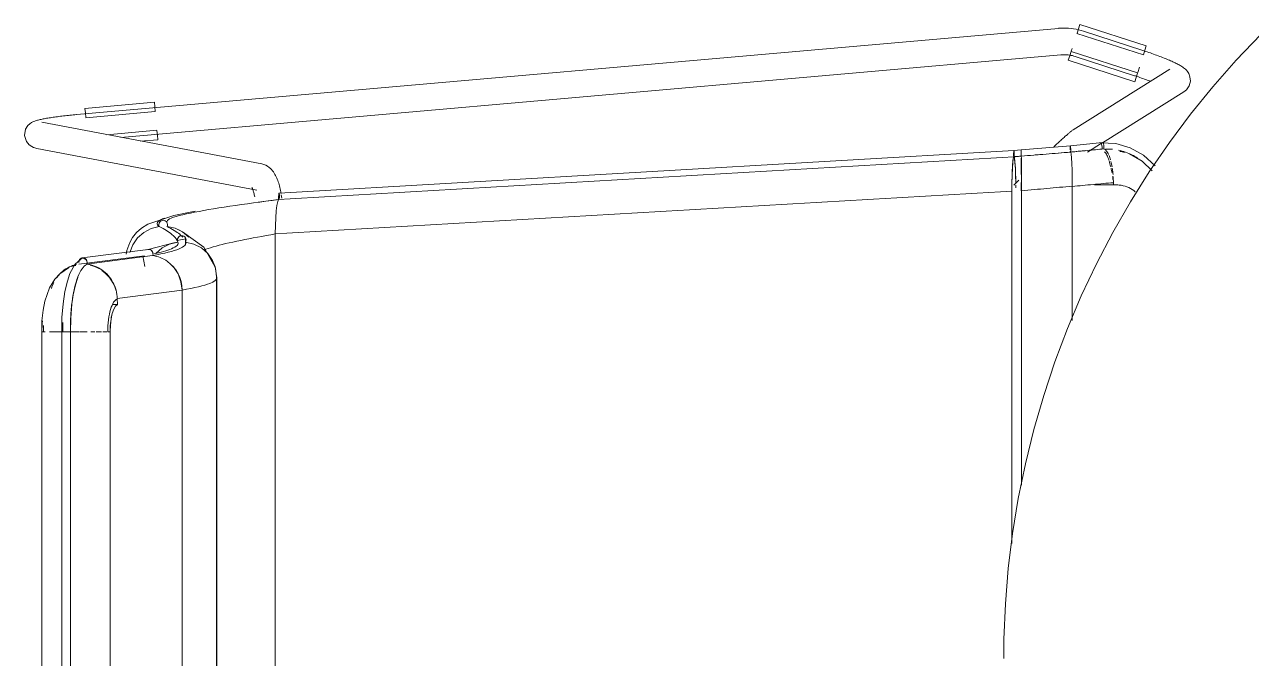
# Model space of a CAD drawing. Header units: millimetres. Extents: x 79795 to 317870, y -36033 to 97293.
# Drawn here: x 207955 to 208509, y 12306 to 12592 of the extents above; entities that cross this region are included whole.
import ezdxf

# ---------------------------------------------------------------- set-up
doc = ezdxf.new("R2010")
doc.units = ezdxf.units.MM
doc.header["$MEASUREMENT"] = 0
doc.layers.add('I-FURN', color=8, linetype='CONTINUOUS', lineweight=9)

msp = doc.modelspace()

# ---------------------------------------------------------------- linework, layer by layer
at = {"layer": 'I-FURN'}
for p, q in [((208431.1, 12589.89), (208431.73, 12591.84)), ((208431.73, 12591.84), (208461.74, 12582.15)), ((208422.05, 12590.12), (207978.73, 12551.18)), ((208422.1, 12590.13), (208422.05, 12590.13)), ((208423.24, 12590.21), (208422.1, 12590.13)), ((208424.38, 12590.23), (208423.24, 12590.21)), ((208425.52, 12590.22), (208424.38, 12590.23)), ((208426.67, 12590.16), (208425.52, 12590.22)), ((208427.8, 12590.05), (208426.67, 12590.16)), ((208428.93, 12589.9), (208427.8, 12590.05)), ((208430.06, 12589.7), (208428.93, 12589.9)), ((208431.17, 12589.46), (208430.06, 12589.7)), ((208430.43, 12587.8), (208460.44, 12578.11)), ((208430.47, 12587.91), (208431.1, 12589.89)), ((208432.28, 12589.17), (208431.17, 12589.46)), ((208433.37, 12588.84), (208432.28, 12589.17)), ((208460.18, 12580.13), (208433.37, 12588.84)), ((208513.42, 12587.34), (208502.38, 12575.76)), ((208427.86, 12579.82), (208428.23, 12580.99)), ((208460.64, 12579.98), (208460.18, 12580.13)), ((208461.11, 12580.2), (208460.47, 12578.23)), ((208461.74, 12582.15), (208461.11, 12580.2)), ((207998.6, 12540.88), (208423.1, 12578.17)), ((208423.1, 12578.17), (208423.76, 12578.22)), ((208423.76, 12578.22), (208424.42, 12578.23)), ((208424.42, 12578.23), (208425.09, 12578.23)), ((208425.09, 12578.23), (208425.75, 12578.19)), ((208425.75, 12578.19), (208426.41, 12578.13)), ((208426.41, 12578.13), (208427.06, 12578.04)), ((208426.52, 12575.68), (208427.15, 12577.64)), ((208426.52, 12575.68), (208456.52, 12565.99)), ((208427.06, 12578.04), (208427.71, 12577.93)), ((208427.15, 12577.64), (208427.79, 12579.61)), ((208427.71, 12577.93), (208428.36, 12577.79)), ((208457.83, 12570.04), (208427.82, 12579.73)), ((208428.36, 12577.79), (208429, 12577.62)), ((208429, 12577.62), (208429.64, 12577.43)), ((208429.64, 12577.43), (208429.67, 12577.42)), ((208429.67, 12577.42), (208456.48, 12568.71)), ((208461.38, 12579.73), (208460.64, 12579.98)), ((208462.12, 12579.49), (208461.38, 12579.73)), ((208462.85, 12579.24), (208462.12, 12579.49)), ((208463.58, 12578.99), (208462.85, 12579.24)), ((208464.3, 12578.73), (208463.58, 12578.99)), ((208465.02, 12578.48), (208464.3, 12578.73)), ((208465.72, 12578.23), (208465.02, 12578.48)), ((208466.42, 12577.97), (208465.72, 12578.23)), ((208467.11, 12577.72), (208466.42, 12577.97)), ((208467.79, 12577.46), (208467.11, 12577.72)), ((208468.45, 12577.21), (208467.79, 12577.46)), ((208469.11, 12576.95), (208468.45, 12577.21)), ((208469.75, 12576.7), (208469.11, 12576.95)), ((208470.37, 12576.45), (208469.75, 12576.7)), ((208470.98, 12576.2), (208470.37, 12576.45)), ((208471.58, 12575.96), (208470.98, 12576.2)), ((208472.16, 12575.71), (208471.58, 12575.96)), ((208472.72, 12575.47), (208472.16, 12575.71)), ((208473.26, 12575.23), (208472.72, 12575.47)), ((208473.79, 12574.99), (208473.26, 12575.23)), ((208474.3, 12574.76), (208473.79, 12574.99)), ((208474.79, 12574.52), (208474.3, 12574.76)), ((208475.27, 12574.29), (208474.79, 12574.52)), ((208502.38, 12575.76), (208491.81, 12563.75)), ((208472.34, 12571.64), (208428.75, 12544.33)), ((208457.79, 12569.92), (208457.15, 12567.95)), ((208457.86, 12570.13), (208458.66, 12572.61)), ((208475.72, 12574.06), (208475.27, 12574.29)), ((208476.16, 12573.83), (208475.72, 12574.06)), ((208476.59, 12573.6), (208476.16, 12573.83)), ((208477, 12573.37), (208476.59, 12573.6)), ((208477.4, 12573.14), (208477, 12573.37)), ((208477.79, 12572.9), (208477.4, 12573.14)), ((208478.18, 12572.64), (208477.79, 12572.9)), ((208478.57, 12572.36), (208478.18, 12572.64)), ((208478.97, 12572.05), (208478.57, 12572.36)), ((208479.4, 12571.68), (208478.97, 12572.05)), ((208479.86, 12571.22), (208479.4, 12571.68)), ((208480.38, 12570.59), (208479.86, 12571.22)), ((208480.95, 12569.68), (208480.38, 12570.59)), ((208481.47, 12568.29), (208480.95, 12569.68)), ((208456.81, 12568.61), (208456.48, 12568.71)), ((208457.15, 12567.95), (208456.52, 12565.99)), ((208457.5, 12568.38), (208456.81, 12568.61)), ((208458.19, 12568.15), (208457.5, 12568.38)), ((208458.87, 12567.92), (208458.19, 12568.15)), ((208459.55, 12567.68), (208458.87, 12567.92)), ((208460.22, 12567.45), (208459.55, 12567.68)), ((208460.89, 12567.21), (208460.22, 12567.45)), ((208461.55, 12566.98), (208460.89, 12567.21)), ((208462.19, 12566.74), (208461.55, 12566.98)), ((208462.83, 12566.51), (208462.19, 12566.74)), ((208463.45, 12566.27), (208462.83, 12566.51)), ((208479.83, 12562.36), (208481.06, 12564.09)), ((208481.06, 12564.09), (208481.64, 12566.32)), ((208481.64, 12566.32), (208481.47, 12568.29)), ((208491.81, 12563.75), (208481.73, 12551.32)), ((208441.94, 12538.43), (208478.71, 12561.47)), ((208479.83, 12562.36), (208478.71, 12561.47)), ((207982.34, 12553.99), (208013.75, 12556.75)), ((207982.52, 12551.95), (207982.34, 12553.99)), ((207982.71, 12549.76), (208014.12, 12552.52)), ((208013.75, 12556.75), (208013.93, 12554.71)), ((208013.93, 12554.71), (208014.11, 12552.64)), ((207956.58, 12546.21), (207957.49, 12547.06)), ((207957.49, 12547.06), (207958.19, 12547.54)), ((207958.19, 12547.54), (207958.75, 12547.85)), ((207958.75, 12547.85), (207959.22, 12548.06)), ((207959.22, 12548.06), (207959.65, 12548.23)), ((207959.65, 12548.23), (207960.06, 12548.37)), ((207960.06, 12548.37), (207960.45, 12548.5)), ((207960.45, 12548.5), (207960.85, 12548.61)), ((207960.85, 12548.61), (207961.25, 12548.72)), ((207961.25, 12548.72), (207961.66, 12548.82)), ((207961.66, 12548.82), (207962.09, 12548.92)), ((207962.09, 12548.92), (207962.53, 12549.02)), ((207962.53, 12549.02), (207962.99, 12549.12)), ((208062.17, 12528.88), (207962.88, 12547.7)), ((207962.99, 12549.12), (207963.47, 12549.21)), ((207963.47, 12549.21), (207963.97, 12549.31)), ((207963.97, 12549.31), (207964.48, 12549.4)), ((207964.48, 12549.4), (207965.01, 12549.5)), ((207965.01, 12549.5), (207965.57, 12549.59)), ((207965.57, 12549.59), (207966.13, 12549.68)), ((207966.13, 12549.68), (207966.72, 12549.77)), ((207966.72, 12549.77), (207967.32, 12549.87)), ((207967.32, 12549.87), (207967.94, 12549.96)), ((207967.94, 12549.96), (207968.58, 12550.05)), ((207968.58, 12550.05), (207969.23, 12550.13)), ((207969.23, 12550.13), (207969.89, 12550.22)), ((207969.89, 12550.22), (207970.56, 12550.31)), ((207970.56, 12550.31), (207971.25, 12550.4)), ((207971.25, 12550.4), (207971.95, 12550.48)), ((207971.95, 12550.48), (207972.66, 12550.56)), ((207972.66, 12550.56), (207973.38, 12550.64)), ((207973.38, 12550.64), (207974.1, 12550.72)), ((207974.1, 12550.72), (207974.84, 12550.8)), ((207974.84, 12550.8), (207975.58, 12550.88)), ((207975.58, 12550.88), (207976.32, 12550.95)), ((207976.32, 12550.95), (207977.07, 12551.02)), ((207977.07, 12551.02), (207977.82, 12551.09)), ((207977.82, 12551.09), (207978.57, 12551.16)), ((207978.57, 12551.16), (207978.73, 12551.18)), ((207982.7, 12549.88), (207982.52, 12551.95)), ((208481.73, 12551.32), (208472.16, 12538.51)), ((207955.05, 12541.79), (207955.54, 12544.55)), ((207955.89, 12539.04), (207955.05, 12541.79)), ((207955.54, 12544.55), (207956.58, 12546.21)), ((208014.86, 12544.07), (207992.26, 12542.09)), ((208014.87, 12543.95), (208015.05, 12541.88)), ((208015.05, 12541.88), (208015.23, 12539.84)), ((208424.97, 12541.21), (208424.62, 12540.89)), ((208425.3, 12541.51), (208424.97, 12541.21)), ((208425.63, 12541.8), (208425.3, 12541.51)), ((208425.93, 12542.07), (208425.63, 12541.8)), ((208426.23, 12542.33), (208425.93, 12542.07)), ((208426.51, 12542.57), (208426.23, 12542.33)), ((208426.77, 12542.8), (208426.51, 12542.57)), ((208427.03, 12543.01), (208426.77, 12542.8)), ((208427.27, 12543.22), (208427.03, 12543.01)), ((208427.5, 12543.41), (208427.27, 12543.22)), ((208427.72, 12543.59), (208427.5, 12543.41)), ((208427.94, 12543.76), (208427.72, 12543.59)), ((208428.17, 12543.93), (208427.94, 12543.76)), ((208428.43, 12544.12), (208428.17, 12543.93)), ((208428.75, 12544.33), (208428.43, 12544.12)), ((207955.89, 12539.04), (207957.21, 12537.47)), ((207957.21, 12537.47), (207958.29, 12536.72)), ((207958.29, 12536.72), (207959.09, 12536.34)), ((207959.09, 12536.34), (207959.71, 12536.13)), ((207959.71, 12536.13), (207960.23, 12535.99)), ((207960.23, 12535.99), (207960.65, 12535.91)), ((207960.65, 12535.91), (208059.94, 12517.09)), ((208007.34, 12539.15), (208015.23, 12539.84)), ((208427.49, 12537.08), (208405.29, 12535.25)), ((208420.45, 12537.05), (208419.98, 12536.61)), ((208420.91, 12537.48), (208420.45, 12537.05)), ((208421.36, 12537.91), (208420.91, 12537.48)), ((208421.81, 12538.32), (208421.36, 12537.91)), ((208422.24, 12538.72), (208421.81, 12538.32)), ((208422.67, 12539.12), (208422.24, 12538.72)), ((208423.08, 12539.5), (208422.67, 12539.12)), ((208423.48, 12539.86), (208423.08, 12539.5)), ((208423.87, 12540.22), (208423.48, 12539.86)), ((208424.25, 12540.56), (208423.87, 12540.22)), ((208424.62, 12540.89), (208424.25, 12540.56)), ((208427.39, 12535.7), (208427.38, 12535.21)), ((208427.38, 12535.21), (208427.39, 12535.7)), ((208427.4, 12536.16), (208427.39, 12535.7)), ((208427.39, 12535.7), (208427.4, 12536.15)), ((208427.42, 12536.54), (208427.4, 12536.16)), ((208427.4, 12536.15), (208427.42, 12536.53)), ((208427.44, 12536.83), (208427.42, 12536.54)), ((208427.42, 12536.53), (208427.44, 12536.83)), ((208427.46, 12537.02), (208427.44, 12536.83)), ((208427.44, 12536.83), (208427.46, 12537.01)), ((208427.49, 12537.08), (208427.46, 12537.02)), ((208427.46, 12537.01), (208427.49, 12537.08)), ((208441.98, 12538.5), (208427.49, 12537.08)), ((208427.51, 12537.01), (208427.49, 12537.08)), ((208427.49, 12537.08), (208427.51, 12537.01)), ((208427.54, 12536.82), (208427.51, 12537.01)), ((208427.56, 12536.53), (208427.54, 12536.82)), ((208427.54, 12536.82), (208427.56, 12536.52)), ((208427.57, 12536.14), (208427.56, 12536.53)), ((208427.56, 12536.52), (208427.57, 12536.14)), ((208427.59, 12535.69), (208427.57, 12536.14)), ((208427.57, 12536.14), (208427.59, 12535.69)), ((208427.59, 12535.2), (208427.59, 12535.69)), ((208427.59, 12535.69), (208427.59, 12535.2)), ((208435.12, 12534.16), (208441.57, 12538.2)), ((208441.08, 12538.38), (208447.99, 12538.1)), ((208447.99, 12538.1), (208454.51, 12536.22)), ((208454.51, 12536.22), (208460.52, 12532.83)), ((208472.16, 12538.51), (208463.1, 12525.32)), ((208401.93, 12534.98), (208070.02, 12515.69)), ((208401.62, 12531.26), (208401.42, 12529.51)), ((208401.83, 12532.14), (208401.62, 12531.26)), ((208401.83, 12534.05), (208401.82, 12533.6)), ((208401.82, 12533.6), (208401.82, 12533.11)), ((208401.82, 12533.11), (208401.82, 12532.61)), ((208401.82, 12532.61), (208401.83, 12532.14)), ((208401.85, 12534.43), (208401.83, 12534.05)), ((208401.87, 12534.73), (208401.85, 12534.43)), ((208401.9, 12534.91), (208401.87, 12534.73)), ((208401.93, 12534.98), (208401.9, 12534.91)), ((208401.93, 12534.98), (208405.29, 12535.25)), ((208401.95, 12534.91), (208401.93, 12534.98)), ((208401.98, 12534.72), (208401.95, 12534.91)), ((208402, 12534.43), (208401.98, 12534.72)), ((208402.02, 12534.04), (208402, 12534.43)), ((208402.03, 12533.59), (208402.02, 12534.04)), ((208402.04, 12533.1), (208402.03, 12533.59)), ((208402.03, 12532.14), (208402.04, 12532.61)), ((208402.24, 12531.24), (208402.03, 12532.14)), ((208402.04, 12532.61), (208402.04, 12533.1)), ((208402.43, 12529.48), (208402.24, 12531.24)), ((208405.25, 12529.76), (208405.26, 12531.51)), ((208405.26, 12531.51), (208405.25, 12529.76)), ((208405.28, 12535.18), (208405.29, 12535.25)), ((208405.29, 12535.25), (208405.28, 12535.19)), ((208405.28, 12534.32), (208405.28, 12534.7)), ((208405.28, 12534.7), (208405.28, 12534.32)), ((208405.28, 12533.86), (208405.28, 12534.32)), ((208405.28, 12534.32), (208405.28, 12533.87)), ((208405.28, 12533.87), (208405.28, 12533.38)), ((208405.28, 12533.37), (208405.28, 12533.86)), ((208405.28, 12533.38), (208405.28, 12532.88)), ((208405.28, 12532.88), (208405.28, 12533.37)), ((208405.28, 12532.41), (208405.28, 12532.88)), ((208405.28, 12532.88), (208405.28, 12532.41)), ((208405.29, 12535.25), (208405.29, 12535.18)), ((208405.29, 12535.19), (208405.29, 12535.25)), ((208405.29, 12535), (208405.29, 12534.7)), ((208405.29, 12534.71), (208405.29, 12535)), ((208405.29, 12534.33), (208405.29, 12534.71)), ((208405.29, 12534.7), (208405.29, 12534.32)), ((208405.29, 12533.87), (208405.29, 12534.33)), ((208405.29, 12534.32), (208405.29, 12533.87)), ((208405.29, 12533.87), (208405.29, 12533.38)), ((208405.29, 12533.38), (208405.29, 12533.87)), ((208405.29, 12533.38), (208405.29, 12532.88)), ((208405.29, 12532.89), (208405.29, 12533.38)), ((208405.29, 12532.42), (208405.29, 12532.89)), ((208405.29, 12532.88), (208405.29, 12532.41)), ((208405.31, 12531.53), (208405.29, 12532.42)), ((208405.29, 12532.41), (208405.31, 12531.53)), ((208405.31, 12531.53), (208405.32, 12529.78)), ((208405.32, 12529.78), (208405.31, 12531.53)), ((208427.39, 12534.72), (208427.39, 12534.24)), ((208427.39, 12534.24), (208427.39, 12534.71)), ((208427.58, 12534.23), (208427.59, 12534.7)), ((208427.59, 12534.7), (208427.58, 12534.23)), ((208427.77, 12533.34), (208427.58, 12534.23)), ((208427.58, 12534.23), (208427.77, 12533.34)), ((208427.59, 12534.7), (208427.59, 12535.2)), ((208427.59, 12535.2), (208427.59, 12534.7)), ((208427.95, 12531.6), (208427.77, 12533.34)), ((208427.77, 12533.34), (208427.95, 12531.62)), ((208427.95, 12531.61), (208428.1, 12529.17)), ((208428.1, 12529.13), (208427.95, 12531.6)), ((208454.11, 12533.51), (208459.94, 12530.15)), ((208459.94, 12530.15), (208464.45, 12525.84)), ((208460.52, 12532.83), (208465.67, 12528.09)), ((208062.17, 12528.88), (208063.16, 12528.62)), ((208063.16, 12528.62), (208064.05, 12528.26)), ((208064.05, 12528.26), (208064.84, 12527.82)), ((208064.84, 12527.82), (208065.53, 12527.34)), ((208065.53, 12527.34), (208066.13, 12526.83)), ((208066.13, 12526.83), (208066.65, 12526.31)), ((208066.65, 12526.31), (208067.1, 12525.78)), ((208067.1, 12525.78), (208067.5, 12525.25)), ((208067.5, 12525.25), (208067.86, 12524.71)), ((208067.86, 12524.71), (208068.18, 12524.17)), ((208401.26, 12527), (208401.14, 12523.87)), ((208401.42, 12529.51), (208401.26, 12527)), ((208402.59, 12526.99), (208402.43, 12529.48)), ((208402.71, 12523.87), (208402.59, 12526.99)), ((208405.23, 12524.14), (208405.24, 12527.26)), ((208405.24, 12527.26), (208405.23, 12524.14)), ((208405.24, 12527.26), (208405.25, 12529.76)), ((208405.25, 12529.76), (208405.24, 12527.26)), ((208405.32, 12529.78), (208405.33, 12527.28)), ((208405.33, 12527.28), (208405.32, 12529.78)), ((208405.34, 12524.15), (208405.33, 12527.28)), ((208405.33, 12527.27), (208405.34, 12524.15)), ((208428.22, 12526.03), (208428.1, 12529.13)), ((208428.1, 12529.13), (208428.21, 12526.09)), ((208428.29, 12522.59), (208428.22, 12526.03)), ((208428.22, 12526.03), (208428.29, 12522.59)), ((208463.1, 12525.32), (208454.58, 12511.77)), ((208068.18, 12524.17), (208068.47, 12523.64)), ((208068.47, 12523.64), (208068.75, 12523.08)), ((208068.75, 12523.08), (208069, 12522.52)), ((208069, 12522.52), (208069.23, 12521.95)), ((208069.23, 12521.95), (208069.45, 12521.37)), ((208069.45, 12521.37), (208069.66, 12520.78)), ((208069.66, 12520.78), (208069.85, 12520.17)), ((208069.85, 12520.17), (208070.04, 12519.56)), ((208070.04, 12519.56), (208070.21, 12518.93)), ((208401.06, 12520.31), (208401.03, 12516.53)), ((208401.14, 12523.87), (208401.06, 12520.31)), ((208404.2, 12521.49), (208401.91, 12519.28)), ((208402.79, 12520.32), (208402.71, 12523.87)), ((208402.82, 12518.06), (208402.81, 12519.3)), ((208405.22, 12516.8), (208405.22, 12520.58)), ((208405.22, 12520.58), (208405.22, 12516.8)), ((208405.35, 12520.58), (208405.34, 12524.15)), ((208405.34, 12524.14), (208405.35, 12520.58)), ((208405.35, 12520.58), (208405.35, 12516.79)), ((208405.35, 12516.79), (208405.35, 12520.58)), ((208428.29, 12522.5), (208428.32, 12518.85)), ((208428.32, 12518.73), (208428.29, 12522.49)), ((208448.11, 12519.44), (208438.36, 12519.44)), ((208446.87, 12520.43), (208446.87, 12519.38)), ((208057.71, 12518.31), (208057.72, 12518.29)), ((208057.72, 12518.29), (208057.77, 12518.21)), ((208057.77, 12518.21), (208057.81, 12518.13)), ((208057.81, 12518.13), (208057.89, 12517.97)), ((208057.89, 12517.97), (208057.97, 12517.78)), ((208057.97, 12517.78), (208058.07, 12517.55)), ((208058.07, 12517.55), (208058.17, 12517.28)), ((208058.17, 12517.28), (208058.28, 12516.98)), ((208058.28, 12516.98), (208058.39, 12516.64)), ((208058.39, 12516.64), (208058.49, 12516.27)), ((208058.49, 12516.27), (208058.6, 12515.88)), ((208058.6, 12515.88), (208058.71, 12515.46)), ((208058.71, 12515.46), (208058.81, 12515.01)), ((208058.81, 12515.01), (208058.91, 12514.54)), ((208058.91, 12514.54), (208059.01, 12514.05)), ((208069.81, 12514.29), (208069.84, 12514.74)), ((208069.81, 12513.79), (208069.81, 12514.29)), ((208069.82, 12514.28), (208069.81, 12513.79)), ((208069.81, 12513.79), (208069.81, 12513.29)), ((208069.81, 12513.3), (208069.81, 12513.79)), ((208069.84, 12514.74), (208069.82, 12514.28)), ((208069.84, 12514.74), (208069.87, 12515.13)), ((208069.87, 12515.12), (208069.84, 12514.74)), ((208069.87, 12515.13), (208069.91, 12515.43)), ((208069.91, 12515.42), (208069.87, 12515.12)), ((208069.96, 12515.62), (208069.91, 12515.42)), ((208069.91, 12515.43), (208069.96, 12515.62)), ((208070.02, 12515.69), (208069.96, 12515.62)), ((208069.96, 12515.62), (208070.02, 12515.69)), ((208070.07, 12515.63), (208070.02, 12515.69)), ((208070.02, 12515.69), (208070.07, 12515.63)), ((208070.12, 12515.44), (208070.07, 12515.63)), ((208070.07, 12515.63), (208070.12, 12515.45)), ((208070.12, 12515.45), (208070.17, 12515.16)), ((208070.16, 12515.15), (208070.12, 12515.44)), ((208070.2, 12514.77), (208070.16, 12515.15)), ((208070.17, 12515.16), (208070.2, 12514.78)), ((208070.2, 12514.78), (208070.22, 12514.33)), ((208070.22, 12514.32), (208070.2, 12514.77)), ((208070.21, 12518.93), (208070.37, 12518.28)), ((208070.22, 12514.33), (208070.23, 12513.83)), ((208070.23, 12513.83), (208070.22, 12514.32)), ((208070.23, 12513.33), (208070.23, 12513.83)), ((208070.23, 12513.83), (208070.23, 12513.33)), ((208070.37, 12518.28), (208070.52, 12517.63)), ((208070.52, 12517.63), (208070.67, 12516.96)), ((208070.67, 12516.96), (208070.8, 12516.28)), ((208070.8, 12516.28), (208070.93, 12515.59)), ((208071.04, 12514.88), (208071.15, 12514.17)), ((208071.15, 12514.17), (208071.25, 12513.44)), ((208401.03, 12516.53), (208401.03, 12357.43)), ((208401.03, 12357.43), (208401.03, 12516.53)), ((208405.35, 12516.79), (208405.35, 12383.79)), ((208405.35, 12383.79), (208405.35, 12516.79)), ((208428.32, 12458.25), (208428.32, 12518.73)), ((208428.32, 12518.73), (208428.32, 12458.25)), ((208068.75, 12507.71), (208069.06, 12510.18)), ((208069.06, 12510.17), (208068.75, 12507.68)), ((208069.43, 12511.92), (208069.06, 12510.17)), ((208069.06, 12510.18), (208069.43, 12511.92)), ((208069.83, 12512.82), (208069.43, 12511.92)), ((208069.43, 12511.92), (208069.83, 12512.82)), ((208069.83, 12512.82), (208069.81, 12513.3)), ((208069.81, 12513.29), (208069.83, 12512.82)), ((208454.58, 12511.77), (208446.61, 12497.9)), ((208022.44, 12505.68), (208010.73, 12501.69)), ((208015.99, 12502.5), (208015.8, 12502.04)), ((208015.8, 12502.04), (208016, 12502.49)), ((208016.3, 12502.88), (208015.99, 12502.5)), ((208016, 12502.49), (208016.3, 12502.88)), ((208016.3, 12502.88), (208016.7, 12503.18)), ((208016.7, 12503.18), (208016.3, 12502.88)), ((208016.7, 12503.18), (208017.15, 12503.38)), ((208017.15, 12503.38), (208016.7, 12503.18)), ((208017.15, 12503.38), (208017.63, 12503.45)), ((208017.63, 12503.45), (208017.15, 12503.38)), ((208017.63, 12503.45), (208018.12, 12503.39)), ((208018.12, 12503.39), (208017.63, 12503.45)), ((208018.12, 12503.39), (208018.58, 12503.21)), ((208018.58, 12503.21), (208018.12, 12503.39)), ((208018.58, 12503.21), (208018.98, 12502.92)), ((208018.98, 12502.92), (208018.58, 12503.21)), ((208018.98, 12502.92), (208019.3, 12502.54)), ((208019.3, 12502.54), (208018.98, 12502.92)), ((208019.3, 12502.54), (208019.51, 12502.09)), ((208019.51, 12502.09), (208019.3, 12502.54)), ((208032.1, 12507.58), (208022.44, 12505.68)), ((208068.51, 12504.58), (208068.36, 12501.04)), ((208068.36, 12501.11), (208068.51, 12504.58)), ((208068.75, 12507.68), (208068.51, 12504.58)), ((208068.51, 12504.63), (208068.75, 12507.68)), ((208005.66, 12497.88), (208003.88, 12495.72)), ((208007.9, 12499.88), (208005.66, 12497.88)), ((208008.98, 12497.93), (208006.15, 12495.45)), ((208010.73, 12501.69), (208007.9, 12499.88)), ((208012.3, 12499.67), (208008.98, 12497.93)), ((208015.93, 12500.58), (208012.3, 12499.67)), ((208015.8, 12502.04), (208015.72, 12501.55)), ((208015.72, 12501.55), (208015.77, 12501.05)), ((208015.73, 12501.54), (208015.8, 12502.04)), ((208015.77, 12501.05), (208015.73, 12501.54)), ((208015.93, 12500.58), (208015.77, 12501.05)), ((208015.77, 12501.05), (208015.93, 12500.58)), ((208019.57, 12501.1), (208019.42, 12500.63)), ((208019.42, 12500.63), (208019.57, 12501.1)), ((208019.42, 12500.63), (208023.03, 12499.84)), ((208023.03, 12499.84), (208019.42, 12500.63)), ((208019.51, 12502.09), (208019.6, 12501.6)), ((208019.6, 12501.6), (208019.51, 12502.09)), ((208019.6, 12501.6), (208019.57, 12501.1)), ((208019.57, 12501.1), (208019.6, 12501.6)), ((208023.03, 12499.84), (208026.35, 12498.19)), ((208026.36, 12498.2), (208023.03, 12499.84)), ((208026.43, 12498.25), (208024.68, 12499.14)), ((208026.35, 12498.19), (208029.19, 12495.8)), ((208029.19, 12495.8), (208026.36, 12498.2)), ((208035.97, 12491.27), (208026.43, 12498.25)), ((208068.36, 12501.04), (208068.3, 12497.27)), ((208068.3, 12497.35), (208068.36, 12501.04)), ((208068.3, 12497.27), (208068.3, 12113.87)), ((208068.3, 12113.87), (208068.3, 12497.27)), ((208446.61, 12497.9), (208439.2, 12483.72)), ((208002.54, 12493.44), (208001.24, 12489.84)), ((208003.88, 12495.72), (208002.54, 12493.44)), ((208003.98, 12492.37), (208002.58, 12488.85)), ((208006.15, 12495.45), (208003.98, 12492.37)), ((208010.84, 12490.29), (208022.45, 12493.26)), ((208020.59, 12492.73), (208017.19, 12490.97)), ((208024.3, 12493.62), (208020.59, 12492.73)), ((208022.45, 12493.26), (208024.32, 12493.59)), ((208027.91, 12495.13), (208024.02, 12494.3)), ((208024.18, 12495.08), (208024.1, 12494.59)), ((208024.1, 12494.58), (208024.18, 12495.07)), ((208024.1, 12494.59), (208024.14, 12494.09)), ((208024.14, 12494.09), (208024.1, 12494.58)), ((208024.3, 12493.62), (208024.14, 12494.09)), ((208024.14, 12494.09), (208024.3, 12493.62)), ((208024.38, 12495.53), (208024.18, 12495.08)), ((208024.18, 12495.07), (208024.39, 12495.52)), ((208024.7, 12495.91), (208024.38, 12495.53)), ((208024.39, 12495.52), (208024.7, 12495.91)), ((208024.7, 12495.91), (208025.1, 12496.2)), ((208025.1, 12496.2), (208024.7, 12495.91)), ((208025.1, 12496.2), (208025.56, 12496.39)), ((208025.56, 12496.39), (208025.1, 12496.2)), ((208025.56, 12496.39), (208026.05, 12496.46)), ((208026.05, 12496.46), (208025.56, 12496.39)), ((208026.05, 12496.46), (208026.54, 12496.39)), ((208026.54, 12496.39), (208026.05, 12496.46)), ((208026.54, 12496.39), (208027, 12496.2)), ((208027.01, 12496.2), (208026.54, 12496.39)), ((208027, 12496.2), (208027.41, 12495.91)), ((208027.41, 12495.91), (208027.01, 12496.2)), ((208027.41, 12495.91), (208027.72, 12495.52)), ((208027.72, 12495.53), (208027.41, 12495.91)), ((208027.93, 12495.08), (208027.72, 12495.53)), ((208027.72, 12495.52), (208027.92, 12495.07)), ((208027.82, 12492.55), (208027.78, 12495.43)), ((208027.97, 12494.09), (208027.8, 12493.62)), ((208027.81, 12493.62), (208027.97, 12494.09)), ((208031.52, 12492.73), (208027.81, 12493.62)), ((208027.92, 12495.07), (208028.01, 12494.58)), ((208028.01, 12494.59), (208027.93, 12495.08)), ((208027.97, 12494.09), (208028.01, 12494.59)), ((208028.01, 12494.58), (208027.97, 12494.09)), ((208034.92, 12490.97), (208031.52, 12492.73)), ((208031.52, 12492.72), (208034.91, 12490.97)), ((207977.74, 12483.55), (207980.64, 12486.1)), ((208009.27, 12487.46), (207979.58, 12483.61)), ((208010.92, 12490.31), (207981.14, 12486.45)), ((207983.12, 12483.63), (208012.82, 12487.48)), ((208001.24, 12489.84), (208001.01, 12488.07)), ((208008.49, 12487.33), (208009.45, 12482.51)), ((208010.68, 12490.26), (208010.24, 12490.07)), ((208011.15, 12490.32), (208010.68, 12490.26)), ((208011.62, 12490.25), (208011.15, 12490.32)), ((208012.06, 12490.07), (208011.62, 12490.25)), ((208012.44, 12489.77), (208012.06, 12490.07)), ((208012.74, 12489.39), (208012.44, 12489.77)), ((208012.94, 12488.94), (208012.74, 12489.39)), ((208013.02, 12488.44), (208012.94, 12488.94)), ((208012.98, 12487.95), (208013.02, 12488.44)), ((208017.19, 12490.97), (208014.32, 12488.46)), ((208034.91, 12490.97), (208037.78, 12488.46)), ((208037.79, 12488.46), (208034.92, 12490.97)), ((208041.08, 12482.62), (208035.97, 12491.27)), ((208037.78, 12488.46), (208039.95, 12485.32)), ((208039.96, 12485.33), (208037.79, 12488.46)), ((207971.05, 12479.29), (207974.95, 12481.97)), ((207974.95, 12481.97), (207975.15, 12482.07)), ((207975.56, 12479.43), (207977.74, 12483.55)), ((207980.77, 12483.77), (207985.55, 12484.38)), ((208022.33, 12482.36), (208019.59, 12484.85)), ((208024.41, 12479.25), (208022.33, 12482.36)), ((208041.15, 12482.47), (208039.78, 12485.64)), ((208039.95, 12485.32), (208041.32, 12481.76)), ((208041.33, 12481.76), (208039.96, 12485.33)), ((208041.95, 12477.43), (208041.15, 12482.47)), ((208041.32, 12481.76), (208041.8, 12477.97)), ((208041.8, 12477.97), (208041.33, 12481.76)), ((208439.2, 12483.72), (208432.36, 12469.26)), ((207966.37, 12472.94), (207968.76, 12476.82)), ((207968.76, 12476.82), (207971.05, 12479.29)), ((207973.3, 12471.28), (207974.39, 12475.97)), ((207974.39, 12475.97), (207975.56, 12479.43)), ((207979.1, 12477.67), (207978, 12474.23)), ((208025.72, 12475.7), (208024.41, 12479.25)), ((208026.2, 12471.93), (208025.72, 12475.7)), ((208041.8, 12477.97), (208041.8, 12133.18)), ((208041.8, 12133.18), (208041.8, 12477.97)), ((208041.95, 12438.52), (208041.95, 12477.43)), ((207964.24, 12466.89), (207966.37, 12472.94)), ((207972.45, 12465.66), (207973.3, 12471.28)), ((207977.03, 12469.8), (207976.44, 12465.79)), ((207978, 12474.23), (207977.03, 12469.8)), ((207996.92, 12468.07), (208026.2, 12471.93)), ((208026.2, 12471.93), (208026.2, 12139.22)), ((208026.2, 12139.22), (208026.2, 12471.93)), ((208432.36, 12469.26), (208426.11, 12454.53)), ((207963.45, 12462.85), (207964.24, 12466.89)), ((207971.96, 12459.54), (207972.45, 12465.66)), ((207976.44, 12465.79), (207975.91, 12459.23)), ((207996.97, 12465.35), (207994.97, 12465.36)), ((207996.99, 12465.35), (207994.97, 12465.35)), ((207995.34, 12463.36), (207996.13, 12464.72)), ((207996.13, 12464.72), (207996.99, 12465.35)), ((207996.99, 12465.35), (207996.92, 12468.07)), ((207962.94, 12458.03), (207963.45, 12462.85)), ((207971.87, 12453), (207971.96, 12459.54)), ((207975.91, 12459.23), (207975.83, 12453)), ((207993.84, 12456.04), (207994.16, 12458.89)), ((207994.16, 12458.89), (207994.67, 12461.38)), ((207994.67, 12461.38), (207995.34, 12463.36)), ((207962.83, 12453), (207962.94, 12458.03)), ((207963, 12453), (207962.83, 12453)), ((207962.83, 12453), (207962.83, 12158.15)), ((207962.85, 12453), (207964.32, 12453)), ((207966.35, 12453), (207968.93, 12453)), ((207972.11, 12453), (207969.09, 12453)), ((207969.1, 12453), (207972.11, 12453)), ((207971.94, 12453), (207971.87, 12453)), ((207971.87, 12453), (207971.87, 12158.15)), ((207971.87, 12453), (207975.83, 12453)), ((207972.14, 12453), (207971.94, 12453)), ((207972.44, 12453), (207972.14, 12453)), ((207972.83, 12453), (207972.44, 12453)), ((207973.28, 12453), (207972.83, 12453)), ((207973.78, 12453), (207973.28, 12453)), ((207974.27, 12453), (207973.78, 12453)), ((207974.75, 12453), (207974.27, 12453)), ((207975.17, 12453), (207974.75, 12453)), ((207975.5, 12453), (207975.17, 12453)), ((207975.72, 12453), (207975.5, 12453)), ((207975.83, 12453), (207975.72, 12453)), ((207979.61, 12453), (207975.8, 12453)), ((207975.8, 12453), (207979.62, 12453)), ((207975.83, 12158.15), (207975.83, 12453)), ((207979.81, 12453), (207983.37, 12453)), ((207985, 12453), (207986.84, 12453)), ((207987.36, 12453), (207989.82, 12453)), ((207990.41, 12453), (207992.15, 12453)), ((207993.67, 12453), (207993.67, 12158.15)), ((207993.73, 12453), (207993.84, 12456.04)), ((207993.73, 12158.15), (207993.73, 12453)), ((208426.11, 12454.53), (208420.45, 12439.57)), ((208041.95, 12133.72), (208041.95, 12438.52)), ((208420.45, 12439.57), (208415.39, 12424.39)), ((208415.39, 12424.39), (208410.95, 12409.02)), ((208410.95, 12409.02), (208407.12, 12393.49)), ((208407.12, 12393.49), (208403.91, 12377.81)), ((208403.91, 12377.81), (208401.34, 12362.02)), ((208401.34, 12362.02), (208399.4, 12346.14)), ((208399.4, 12346.14), (208398.1, 12330.2)), ((208398.1, 12330.2), (208397.43, 12314.21)), ((208397.43, 12314.21), (208397.34, 12305.57))]:
    msp.add_line(p, q, dxfattribs=at)
for centre, major_axis, ratio, start_param, end_param in [((208011.15, 12488.36), (0, 1.96), 0.955139, 4.501447, 6.790779), ((208011.13, 12471.8), (0, 15.78), 0.955139, 5.929149, 6.170649), ((208011.13, 12471.8), (0, 15.78), 0.955139, 5.687432, 5.928979), ((208011.13, 12471.8), (0, 15.78), 0.955139, 4.720632, 5.68731), ((207967.11, 12453), (0, 12.4), 0.287441, 1.332781, 1.570796), ((207978.58, 12453), (-15.75, 0), 0.000004, 3.431839, 3.614078)]:
    msp.add_ellipse(centre, major_axis=major_axis, ratio=ratio, start_param=start_param, end_param=end_param, dxfattribs=at)
for points in [[(208442.53, 12535.67), (208440.09, 12535.43), (208435.14, 12534.95), (208430.1, 12534.47), (208427.58, 12534.23)], [(208442.53, 12535.67), (208442.93, 12535.52), (208443.68, 12534.96), (208444.38, 12533.81), (208444.7, 12533.12)], [(208069.83, 12512.82), (208125.07, 12516.04), (208235.66, 12522.48), (208346.42, 12528.92), (208401.83, 12532.14)], [(208405.29, 12532.41), (208404.72, 12532.37), (208403.56, 12532.28), (208402.4, 12532.19), (208401.83, 12532.15)], [(208405.28, 12532.41), (208404.74, 12532.36), (208403.65, 12532.27), (208402.57, 12532.18), (208402.03, 12532.14)], [(208405.29, 12532.42), (208409.01, 12532.72), (208416.45, 12533.32), (208423.87, 12533.93), (208427.58, 12534.23)], [(208411.6, 12532.93), (208412.01, 12532.97), (208412.42, 12533), (208412.83, 12533.04)], [(208416.44, 12533.33), (208420.1, 12533.64), (208423.75, 12533.94), (208427.39, 12534.24)], [(208434.48, 12534.95), (208432.13, 12534.71), (208429.77, 12534.48), (208427.39, 12534.24)], [(208443.52, 12535.64), (208444.53, 12535.64), (208445.54, 12535.6), (208446.54, 12535.5)], [(208445.31, 12535.52), (208444.73, 12535.57), (208444.14, 12535.59), (208443.54, 12535.58)], [(208444.9, 12532.67), (208445.15, 12532.08), (208445.38, 12531.42), (208445.59, 12530.69)], [(208445.65, 12527.62), (208445.44, 12528.54), (208445.21, 12529.49), (208444.96, 12530.33)], [(208451.93, 12534), (208451.22, 12534.26), (208450.5, 12534.45), (208449.76, 12534.57)], [(208445.77, 12530.02), (208445.96, 12529.28), (208446.12, 12528.47), (208446.27, 12527.64)], [(208446.19, 12524.96), (208446.07, 12525.65), (208445.94, 12526.3), (208445.8, 12526.96)], [(208446.4, 12526.79), (208446.53, 12525.94), (208446.64, 12525.06), (208446.7, 12524.15)], [(208402.81, 12519.3), (208402.81, 12518.89), (208402.81, 12518.48), (208402.81, 12518.06)], [(208446.87, 12520.43), (208443.84, 12520.17), (208437.7, 12519.63), (208431.45, 12519.04), (208428.32, 12518.73)], [(208446.63, 12521.84), (208446.58, 12522.32), (208446.52, 12522.79), (208446.45, 12523.26)], [(208446.77, 12523.23), (208446.83, 12522.31), (208446.86, 12521.38), (208446.87, 12520.43)], [(208446.87, 12519.38), (208447.52, 12519.44), (208448.18, 12519.46), (208448.84, 12519.43)], [(208234.54, 12506.94), (208290, 12510.13), (208345.51, 12513.33), (208401.03, 12516.53)], [(208405.35, 12516.79), (208409.18, 12517.13), (208413.01, 12517.48), (208416.84, 12517.82)], [(208416.84, 12517.82), (208420.67, 12518.17), (208424.49, 12518.51), (208428.32, 12518.85)], [(208069.71, 12512.79), (208066.68, 12512.41), (208063.63, 12512.03), (208060.61, 12511.65)], [(208068.3, 12497.35), (208123.66, 12500.55), (208179.08, 12503.74), (208234.54, 12506.94)], [(208027.8, 12493.62), (208028.36, 12492.59), (208026.39, 12490.55), (208018.33, 12488.5), (208012.82, 12487.48)], [(207975.8, 12453), (207975.76, 12455.35), (207975.83, 12460), (207976.46, 12466.86), (207977.57, 12473), (207979.1, 12478.07), (207981, 12481.77), (207982.4, 12483.08), (207983.13, 12483.43)], [(207976.24, 12482.55), (207976.87, 12482.79), (207977.52, 12482.95), (207978.18, 12483.09)], [(207996.92, 12468.07), (207996.88, 12469.36), (207996.52, 12471.87), (207995.11, 12475.47), (207992.92, 12478.61), (207990.08, 12481.14), (207986.74, 12482.9), (207984.36, 12483.49), (207983.12, 12483.63)], [(207983.3, 12484.39), (207983.32, 12484.23), (207983.32, 12484.06), (207983.28, 12483.9)], [(207984.64, 12483.17), (207986.03, 12482.86), (207987.39, 12482.36), (207988.65, 12481.66)], [(207990, 12480.8), (207992.05, 12479.37), (207993.67, 12477.39), (207994.97, 12475.18)], [(207968.31, 12475.39), (207967.88, 12474.5), (207967.48, 12473.57), (207967.24, 12472.61)], [(207994.98, 12475.16), (207995.58, 12474.04), (207996.12, 12472.85), (207996.37, 12471.6)], [(208041.95, 12477.43), (208041.95, 12477.61), (208041.9, 12477.79), (208041.8, 12477.97)], [(207992.61, 12453), (207992.66, 12456.79), (207993.63, 12464.18), (207995.8, 12467.57), (207996.91, 12467.82)], [(207994.62, 12461.38), (207994.07, 12459.33), (207993.79, 12456.61), (207993.7, 12453.84)], [(207962.92, 12453), (207962.92, 12454.71), (207962.99, 12456.39), (207963.14, 12457.97)], [(207972.4, 12453), (207972.38, 12454.43), (207972.38, 12455.85), (207972.42, 12457.26)]]:
    msp.add_open_spline(points, degree=3, dxfattribs=at)
for points, knots in [([(208441.8, 12535.57), (208441.81, 12535.79), (208441.81, 12536.27), (208441.72, 12537.03), (208441.57, 12537.69), (208441.39, 12538.13), (208441.28, 12538.28), (208441.23, 12538.32)], [-1, -1, -1, -1, -0.90625, -0.8125, -0.71875, -0.625, -0.5625, -0.5625, -0.5625, -0.5625]), ([(208442.13, 12538.45), (208442.15, 12538.44), (208442.2, 12538.39), (208442.27, 12538.29), (208442.37, 12538.09), (208442.47, 12537.77), (208442.55, 12537.38), (208442.58, 12537.02), (208442.6, 12536.65), (208442.6, 12536.2), (208442.56, 12535.85), (208442.53, 12535.67)], [0.5555556, 0.5555556, 0.5555556, 0.5555556, 0.5833333, 0.6180556, 0.6527778, 0.7222222, 0.7916667, 0.8263889, 0.8611111, 0.9305556, 1, 1, 1, 1]), ([(208401.03, 12516.53), (208401.03, 12517.8), (208401.05, 12520.35), (208401.13, 12523.95), (208401.25, 12527.12), (208401.47, 12530.48), (208401.68, 12531.87), (208401.83, 12532.15)], [-1, -1, -1, -1, -0.833333, -0.666667, -0.5, -0.333333, 0, 0, 0, 0]), ([(208401.83, 12532.15), (208401.82, 12532.37), (208401.81, 12532.86), (208401.82, 12533.49), (208401.83, 12533.95), (208401.84, 12534.37), (208401.88, 12534.82), (208401.91, 12534.98), (208401.93, 12534.98)], [-1, -1, -1, -1, -0.90625, -0.8125, -0.765625, -0.71875, -0.625, -0.501507, -0.501507, -0.501507, -0.501507]), ([(208401.93, 12534.98), (208401.95, 12534.98), (208401.97, 12534.84), (208402, 12534.45), (208402.02, 12534.06), (208402.03, 12533.6), (208402.04, 12533.11), (208402.04, 12532.6), (208402.03, 12532.29), (208402.03, 12532.14)], [-0.5, -0.5, -0.5, -0.5, -0.375, -0.3125, -0.25, -0.1875, -0.125, -0.0625, 0, 0, 0, 0]), ([(208402.03, 12532.14), (208402.17, 12531.85), (208402.38, 12530.46), (208402.6, 12527.1), (208402.72, 12523.95), (208402.78, 12521.55), (208402.79, 12520.32)], [-1, -1, -1, -1, -0.6666667, -0.5, -0.3333333, -0.1666667, -0.1666667, -0.1666667, -0.1666667]), ([(208444.81, 12530.66), (208444.54, 12531.47), (208443.92, 12533.16), (208443.26, 12533.99), (208442.89, 12534.38)], [-0.4744027, -0.4744027, -0.4744027, -0.4744027, -0.3333333, -0.1666667, -0.1666667, -0.1666667, -0.1666667]), ([(208449.22, 12535.06), (208451.3, 12534.62), (208454.26, 12533.65), (208456.93, 12532.09), (208457.73, 12531.56)], [-0.8210019, -0.8210019, -0.8210019, -0.8210019, -0.6666667, -0.5975811, -0.5975811, -0.5975811, -0.5975811]), ([(208446.87, 12519.38), (208449.25, 12519.6), (208452.86, 12518.97), (208455.86, 12517.04), (208456.76, 12516.28)], [0, 0, 0, 0, 0.3333333, 0.5, 0.5, 0.5, 0.5]), ([(208069.72, 12512.81), (208062.2, 12511.8), (208046.97, 12509.77), (208028.87, 12506.72), (208019.65, 12504.29), (208019.29, 12502.86), (208019.32, 12502.46)], [0.0012529, 0.0012529, 0.0012529, 0.0012529, 0.25, 0.5, 0.75, 0.8499412, 0.8499412, 0.8499412, 0.8499412]), ([(208018.35, 12504.43), (208017.63, 12504.17), (208014.61, 12502.88), (208014.38, 12501.6), (208015.93, 12500.58)], [0.6866019, 0.6866019, 0.6866019, 0.6866019, 0.75, 1, 1, 1, 1]), ([(208015.93, 12500.58), (208018.33, 12499.42), (208021.76, 12497.32), (208023.55, 12495.23), (208024.02, 12494.3)], [0, 0, 0, 0, 0.5, 0.9025379, 0.9025379, 0.9025379, 0.9025379]), ([(208019.42, 12500.63), (208021.83, 12499.46), (208024.48, 12497.83), (208026.15, 12496.21), (208026.55, 12495.75)], [0, 0, 0, 0, 0.5, 0.696307, 0.696307, 0.696307, 0.696307]), ([(208036.03, 12489.98), (208037.18, 12490.46), (208041.42, 12491.92), (208052.13, 12494.35), (208062.91, 12496.3), (208068.3, 12497.27)], [0.375, 0.375, 0.375, 0.375, 0.5, 0.75, 1, 1, 1, 1]), ([(208024.3, 12493.62), (208024.85, 12492.59), (208023.12, 12490.78), (208016.63, 12488.96), (208012.92, 12488.17)], [0, 0, 0, 0, 0.5, 0.8877852, 0.8877852, 0.8877852, 0.8877852]), ([(207983.12, 12483.63), (207983.18, 12483.78), (207983.25, 12483.99), (207983.3, 12484.27), (207983.31, 12484.56), (207983.27, 12484.85), (207983.19, 12485.14), (207983.08, 12485.41), (207982.88, 12485.73), (207982.57, 12486.05), (207982.2, 12486.28), (207981.85, 12486.42), (207981.54, 12486.46), (207981.26, 12486.47), (207981, 12486.44), (207980.75, 12486.36), (207980.5, 12486.25), (207980.2, 12486.06), (207979.89, 12485.73), (207979.68, 12485.34), (207979.58, 12484.98), (207979.54, 12484.72), (207979.54, 12484.56), (207979.54, 12484.49)], [0, 0, 0, 0, 0.0555556, 0.0833333, 0.1111111, 0.1666667, 0.1944444, 0.2222222, 0.2777778, 0.3333333, 0.3888889, 0.4444444, 0.4791667, 0.5138889, 0.5486111, 0.5833333, 0.6180556, 0.6527778, 0.7222222, 0.7916667, 0.8263889, 0.8611111, 0.8888889, 0.8888889, 0.8888889, 0.8888889]), ([(207979.55, 12484.39), (207979.56, 12484.56), (207979.6, 12484.85), (207979.74, 12485.23), (207980, 12485.65), (207980.52, 12486.1), (207981.38, 12486.36), (207982.17, 12486.13), (207982.7, 12485.73), (207983.02, 12485.35), (207983.16, 12485.04), (207983.21, 12484.88)], [-0.875, -0.875, -0.875, -0.875, -0.8125, -0.765625, -0.71875, -0.625, -0.5, -0.375, -0.3125, -0.25, -0.1875, -0.1875, -0.1875, -0.1875]), ([(207978.47, 12483.42), (207977.7, 12483.26), (207975.79, 12482.7), (207972.93, 12481.14), (207970.75, 12479.13), (207969.74, 12477.75), (207969.47, 12477.35)], [0.0592823, 0.0592823, 0.0592823, 0.0592823, 0.1666667, 0.3333333, 0.5, 0.565028, 0.565028, 0.565028, 0.565028]), ([(208026.2, 12471.93), (208031.93, 12472.94), (208039.57, 12474.77), (208041.95, 12476.6), (208041.95, 12477.43)], [0, 0, 0, 0, 0.5, 0.9107154, 0.9107154, 0.9107154, 0.9107154])]:
    msp.add_open_spline(points, degree=3, knots=knots, dxfattribs=at)

doc.saveas('drawing.dxf')
